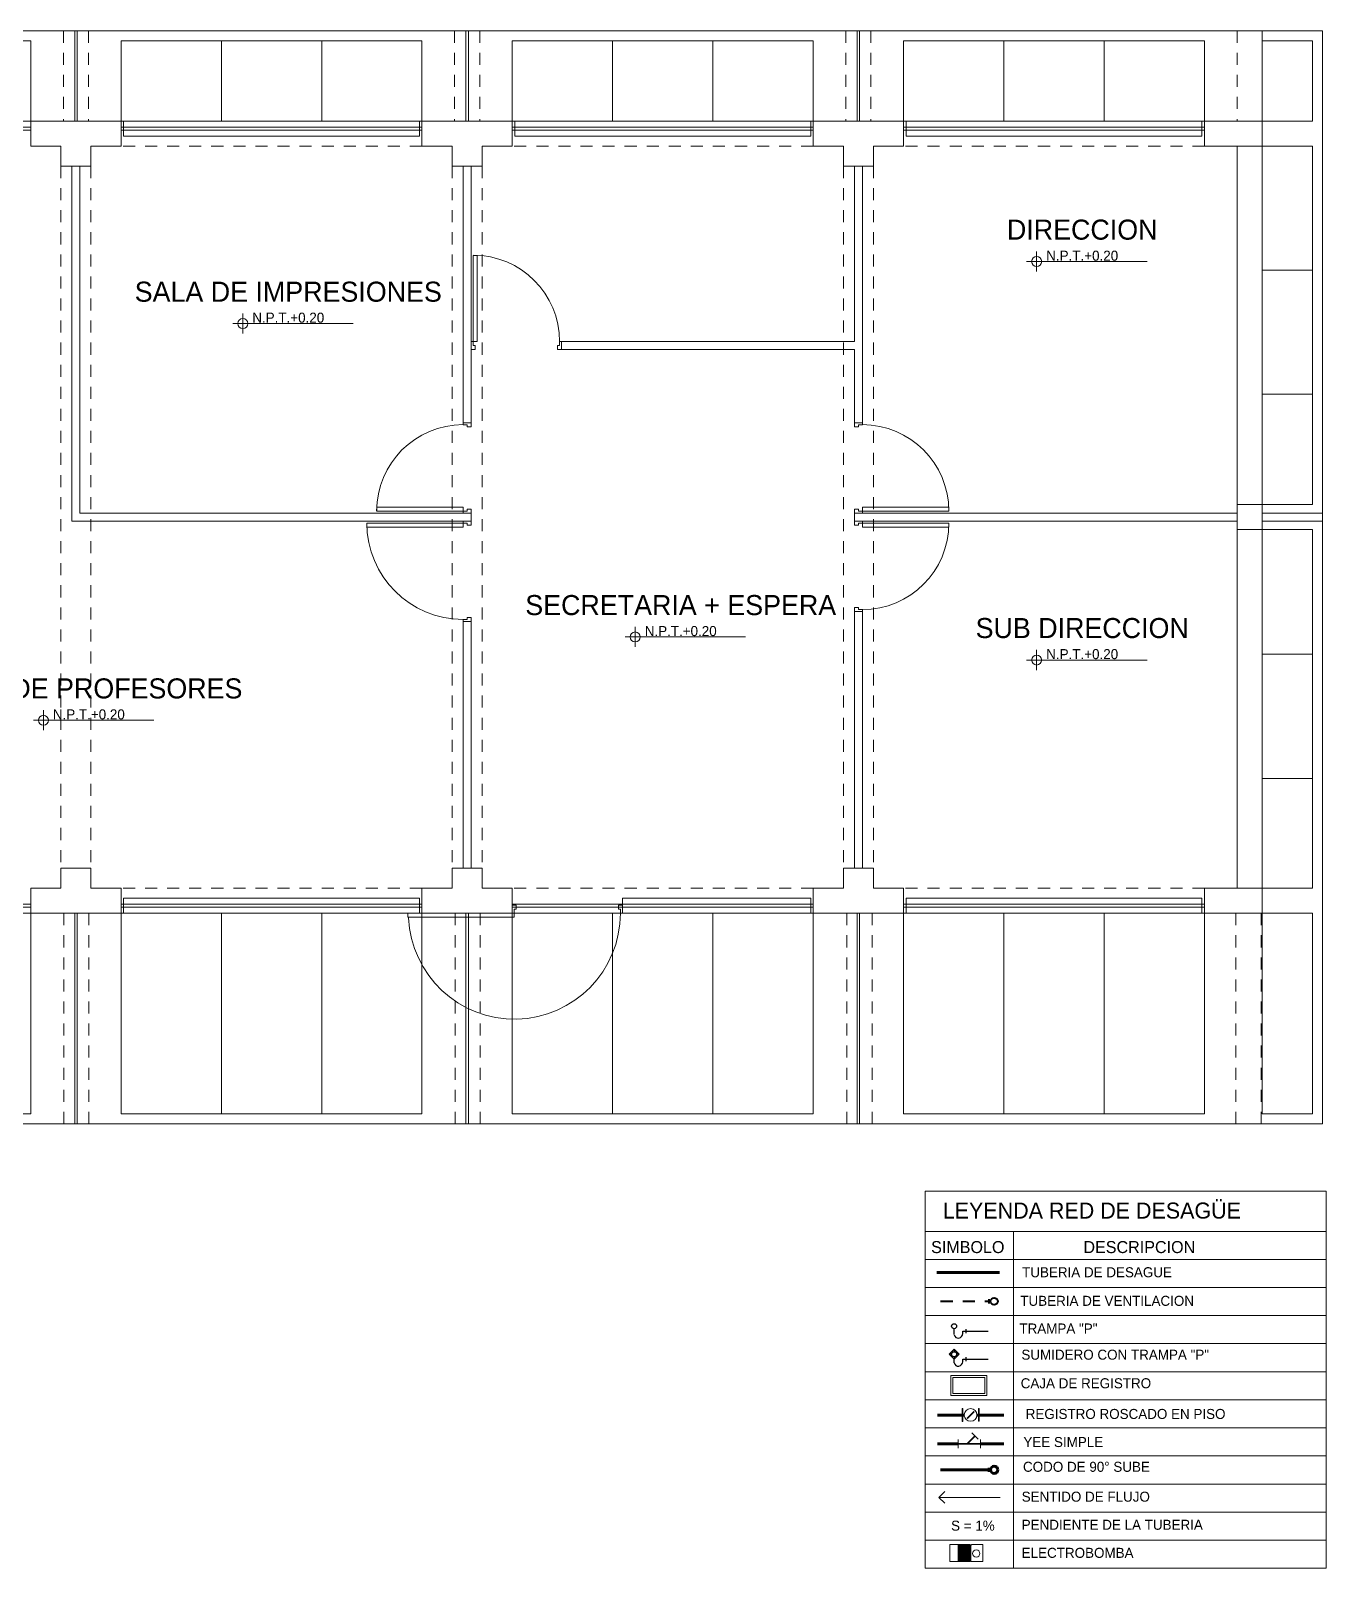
# Model space of a CAD drawing. Header units: millimetres. Extents: x 84 to 2740, y 103 to 1679.
# Drawn here: x 174.3 to 187.21, y 125 to 140.33 of the extents above; entities that cross this region are included whole.
import ezdxf
from ezdxf.enums import TextEntityAlignment as Align

# ---------------------------------------------------------------- set-up
doc = ezdxf.new("R2010")
doc.units = ezdxf.units.MM
doc.linetypes.add('ACAD_ISO02W100', pattern=[15, 12, -3])
for name, color, linetype, lineweight in [('A- ANOTACIONES', 152, 'Continuous', 5), ('accesorios', 10, 'Continuous', 9), ('INST. SANITARIAS', 252, 'Continuous', 0), ('IS- TUVERIA Ø4', 170, 'Continuous', 60), ('IS-TUVERIA Ø2', 60, 'Continuous', 30), ('Texto de agua', 152, 'Continuous', 5), ('TUBERIA 4', 182, 'Continuous', 60), ('TUBERIA VENTILAC', 40, 'ACAD_ISO02W100', 40)]:
    doc.layers.add(name, color=color, linetype=linetype, lineweight=lineweight)
doc.styles.add('ROYER', font='')
doc.styles.get('ROYER').set_extended_font_data('Bahnschrift Light')

# ---------------------------------------------------------------- blocks, each defined once
blk = doc.blocks.new('A')
at = {"layer": 'accesorios', "color": 0, "ltscale": 0.3}
for p, q in [((-772821.529, -9147333.97), (-772821.529, -9147334.07)), ((-772821.432, -9147333.896), (-772821.502, -9147333.966)), ((-772821.379, -9147334.02), (-772821.467, -9147333.931)), ((-772821.279, -9147333.97), (-772821.279, -9147334.07)), ((-772821.529, -9147334.02), (-772821.279, -9147334.02))]:
    blk.add_line(p, q, dxfattribs=at)
at = {"layer": 'accesorios', "color": 0, "ltscale": 0.3, "const_width": 0.02}
for points in [[(-772821.467, -9147333.931), (-772821.379, -9147334.02)], [(-772821.529, -9147334.02), (-772821.279, -9147334.02)]]:
    blk.add_lwpolyline(points, dxfattribs=at)
blk = doc.blocks.new('Z')
at = {"layer": 'accesorios'}
h = blk.add_hatch(color=256, dxfattribs=at)
h.paths.add_polyline_path([(-772821.192, -9147335.571), (-772821.192, -9147335.578), (-772821.336, -9147335.578), (-772821.336, -9147335.571)])
h.paths.add_polyline_path([(-772821.336, -9147335.755), (-772821.192, -9147335.755), (-772821.192, -9147335.763), (-772821.336, -9147335.763)])
for p, q in [((-772821.192, -9147335.571), (-772821.336, -9147335.571)), ((-772821.336, -9147335.571), (-772821.336, -9147335.578)), ((-772821.192, -9147335.578), (-772821.336, -9147335.578)), ((-772821.192, -9147335.571), (-772821.192, -9147335.578)), ((-772821.192, -9147335.755), (-772821.336, -9147335.755)), ((-772821.336, -9147335.755), (-772821.336, -9147335.763)), ((-772821.192, -9147335.763), (-772821.336, -9147335.763)), ((-772821.192, -9147335.755), (-772821.192, -9147335.763))]:
    blk.add_line(p, q, dxfattribs=at)
at = {"layer": 'accesorios', "const_width": 0.02}
blk.add_lwpolyline([(-772821.224, -9147335.707), (-772821.305, -9147335.625)], dxfattribs=at)
at = {"layer": 'accesorios'}
blk.add_circle((-772821.264, -9147335.666), 0.072, dxfattribs=at)
blk = doc.blocks.new('INST TEXTO')
at = {"layer": 'INST. SANITARIAS'}
h = blk.add_hatch(dxfattribs=at)
h.set_pattern_fill('ANGLE', color=256)
h.set_pattern_definition([(0, (-2586.02, -1659.2586), (0, 6.985), [5.08, -1.905]), (90, (-2586.02, -1659.2586), (-6.985, 4e-16), [5.08, -1.905])])
h.paths.add_polyline_path([(0, 0), (0, 0.05, 0.414214), (-0.05, 0)])
h.paths.add_polyline_path([(0.05, 0), (0, 0), (0, -0.05, 0.414214)])
for p, q in [((1.1, 0), (-0.1, 0)), ((0, 0.1), (0, -0.1))]:
    blk.add_line(p, q, dxfattribs=at)
blk.add_circle((0, 0), 0.05, dxfattribs=at)
at = {"layer": 'INST. SANITARIAS', "style": 'ROYER'}
for tag, height, p in [('AMBIENTE', 0.2, (0.454, 0.319)), ('N.P.T', 0.1, (0.454, 0.059)), ('PISO1', 0.1, (0.454, -0.146)), ('PISO2', 0.1, (0.454, -0.301))]:
    blk.add_attdef(tag, text='', height=height, dxfattribs=at).set_placement(p, align=Align.MIDDLE)
blk = doc.blocks.new('SANITARIAS')
at = {"layer": 'INST. SANITARIAS'}
for p, q in [((24.85, 0), (0, 0)), ((12.413, 0), (12.413, -0.9)), ((12.438, 0), (12.438, -0.9)), ((16.312, 0), (16.312, -0.9)), ((16.337, 0), (16.337, -0.9)), ((20.212, 0), (20.212, -0.9)), ((20.237, 0), (20.237, -0.9)), ((24.85, -10.9), (24.85, 0)), ((11.975, -0.1), (8.975, -0.1)), ((11.975, -0.9), (11.975, -0.1)), ((12.875, -0.9), (12.875, -0.1)), ((12.875, -0.1), (15.875, -0.1)), ((13.875, -0.1), (13.875, -0.9)), ((14.875, -0.1), (14.875, -0.9)), ((15.875, -0.1), (15.875, -0.9)), ((19.775, -0.1), (16.775, -0.1)), ((16.775, -0.1), (16.775, -0.9)), ((17.775, -0.1), (17.775, -0.9)), ((18.775, -0.1), (18.775, -0.9)), ((19.775, -0.9), (19.775, -0.1)), ((20.675, -0.9), (20.675, -0.1)), ((20.675, -0.1), (23.675, -0.1)), ((21.675, -0.1), (21.675, -0.9)), ((22.675, -0.1), (22.675, -0.9)), ((23.675, -0.1), (23.675, -0.9)), ((24.25, -0.9), (24.25, -0.1)), ((24.25, -0.1), (24.75, -0.1)), ((24.75, -0.1), (24.75, -0.9)), ((24.25, -0.9), (0.6, -0.9)), ((8.975, -0.9), (11.975, -0.9)), ((11.975, -0.9), (12.875, -0.9)), ((11.975, -1.15), (11.975, -0.9)), ((11.975, -0.9), (12.875, -0.9)), ((11.975, -1.15), (11.975, -0.9)), ((12.875, -0.9), (12.875, -1.15)), ((15.875, -0.9), (12.875, -0.9)), ((12.875, -0.9), (12.875, -1.15)), ((15.85, -0.9), (12.9, -0.9)), ((12.9, -0.9), (12.9, -1.05)), ((15.85, -1.05), (15.85, -0.9)), ((15.875, -0.9), (16.775, -0.9)), ((15.875, -1.15), (15.875, -0.9)), ((15.875, -0.9), (16.775, -0.9)), ((15.875, -1.15), (15.875, -0.9)), ((16.775, -0.9), (16.775, -1.15)), ((16.775, -0.9), (19.775, -0.9)), ((16.775, -0.9), (16.775, -1.15)), ((19.75, -0.9), (16.8, -0.9)), ((16.8, -0.9), (16.8, -1.05)), ((19.75, -1.05), (19.75, -0.9)), ((19.775, -0.9), (20.675, -0.9)), ((19.775, -1.15), (19.775, -0.9)), ((19.775, -0.9), (20.675, -0.9)), ((19.775, -1.15), (19.775, -0.9)), ((20.675, -0.9), (20.675, -1.15)), ((23.675, -0.9), (20.675, -0.9)), ((20.675, -0.9), (20.675, -1.15)), ((23.65, -0.9), (20.7, -0.9)), ((20.7, -0.9), (20.7, -1.05)), ((23.65, -1.05), (23.65, -0.9)), ((23.675, -0.9), (24.25, -0.9)), ((23.675, -1.15), (23.675, -0.9)), ((24.25, -0.9), (23.675, -0.9)), ((23.675, -0.9), (23.675, -1.15)), ((24.25, -8.8), (24.25, -0.9)), ((24.25, -0.9), (24.25, -8.8)), ((24.25, -1.15), (24.25, -0.9)), ((24.75, -0.9), (24.25, -0.9)), ((11.975, -0.96), (8.975, -0.96)), ((11.975, -0.99), (8.975, -0.99)), ((12.875, -0.96), (15.875, -0.96)), ((12.875, -0.99), (15.875, -0.99)), ((12.9, -1.05), (15.85, -1.05)), ((16.775, -0.96), (19.775, -0.96)), ((16.775, -0.99), (19.775, -0.99)), ((16.8, -1.05), (19.75, -1.05)), ((20.675, -0.96), (23.675, -0.96)), ((20.675, -0.99), (23.675, -0.99)), ((20.7, -1.05), (23.65, -1.05)), ((12.275, -1.15), (11.975, -1.15)), ((12.275, -1.15), (11.975, -1.15)), ((12.275, -1.35), (12.275, -1.15)), ((12.275, -1.35), (12.275, -1.15)), ((12.875, -1.15), (12.575, -1.15)), ((12.575, -1.15), (12.575, -1.35)), ((12.875, -1.15), (12.575, -1.15)), ((12.575, -1.15), (12.575, -1.35)), ((16.175, -1.15), (15.875, -1.15)), ((16.175, -1.15), (15.875, -1.15)), ((16.175, -1.35), (16.175, -1.15)), ((16.175, -1.35), (16.175, -1.15)), ((16.775, -1.15), (16.475, -1.15)), ((16.475, -1.15), (16.475, -1.35)), ((16.775, -1.15), (16.475, -1.15)), ((16.475, -1.15), (16.475, -1.35)), ((20.075, -1.15), (19.775, -1.15)), ((20.075, -1.15), (19.775, -1.15)), ((20.075, -1.35), (20.075, -1.15)), ((20.075, -1.35), (20.075, -1.15)), ((20.675, -1.15), (20.375, -1.15)), ((20.375, -1.15), (20.375, -1.35)), ((20.675, -1.15), (20.375, -1.15)), ((20.375, -1.15), (20.375, -1.35)), ((24, -1.15), (23.675, -1.15)), ((23.675, -1.15), (24.25, -1.15)), ((24, -8.55), (24, -1.15)), ((24.75, -1.15), (24.25, -1.15)), ((24.25, -1.15), (24.25, -4.725)), ((24.75, -4.725), (24.75, -1.15)), ((12.575, -1.35), (12.275, -1.35)), ((12.575, -1.35), (12.275, -1.35)), ((12.385, -1.35), (12.385, -4.89)), ((12.465, -4.81), (12.465, -1.35)), ((16.475, -1.35), (16.175, -1.35)), ((16.475, -1.35), (16.175, -1.35)), ((16.285, -1.35), (16.285, -3.91)), ((16.365, -3.91), (16.365, -1.35)), ((20.375, -1.35), (20.075, -1.35)), ((20.375, -1.35), (20.075, -1.35)), ((20.185, -3.1), (20.185, -1.35)), ((20.265, -1.35), (20.265, -3.91)), ((24.25, -2.386), (24.75, -2.386)), ((20.185, -3.1), (17.265, -3.1)), ((17.265, -3.1), (17.265, -3.18)), ((17.265, -3.18), (20.185, -3.18)), ((20.185, -3.91), (20.185, -3.18)), ((24.25, -3.623), (24.75, -3.623)), ((16.285, -3.91), (16.365, -3.91)), ((20.265, -3.91), (20.185, -3.91)), ((24, -4.975), (24, -4.725)), ((24, -4.725), (24.25, -4.725)), ((24.25, -4.725), (24.25, -4.975)), ((24.25, -4.725), (24.75, -4.725)), ((12.385, -4.89), (16.365, -4.89)), ((16.365, -4.81), (12.465, -4.81)), ((16.365, -4.89), (16.365, -4.81)), ((24, -4.81), (20.185, -4.81)), ((20.185, -4.81), (20.185, -4.89)), ((20.185, -4.89), (24, -4.89)), ((24.25, -4.81), (24.85, -4.81)), ((24.25, -4.89), (24.85, -4.89)), ((24.25, -4.975), (24, -4.975)), ((24.75, -4.975), (24.25, -4.975)), ((24.25, -4.975), (24.25, -8.55)), ((24.75, -8.55), (24.75, -4.975)), ((20.265, -5.79), (20.185, -5.79)), ((20.185, -5.79), (20.185, -8.222)), ((20.265, -8.35), (20.265, -5.79)), ((16.285, -8.35), (16.285, -5.89)), ((16.285, -5.89), (16.365, -5.89)), ((16.365, -5.89), (16.365, -8.222)), ((24.25, -6.217), (24.75, -6.217)), ((24.25, -7.458), (24.75, -7.458)), ((16.365, -8.222), (16.365, -8.35)), ((20.185, -8.222), (20.185, -8.35)), ((12.575, -8.35), (12.275, -8.35)), ((12.275, -8.35), (12.275, -8.55)), ((12.575, -8.35), (12.275, -8.35)), ((12.275, -8.35), (12.275, -8.55)), ((12.575, -8.55), (12.575, -8.35)), ((12.575, -8.55), (12.575, -8.35)), ((16.475, -8.35), (16.175, -8.35)), ((16.175, -8.35), (16.175, -8.55)), ((16.475, -8.35), (16.175, -8.35)), ((16.175, -8.35), (16.175, -8.55)), ((16.475, -8.55), (16.475, -8.35)), ((16.475, -8.55), (16.475, -8.35)), ((20.375, -8.35), (20.075, -8.35)), ((20.075, -8.35), (20.075, -8.55)), ((20.375, -8.35), (20.075, -8.35)), ((20.075, -8.35), (20.075, -8.55)), ((20.375, -8.55), (20.375, -8.35)), ((20.375, -8.55), (20.375, -8.35)), ((12.275, -8.55), (11.975, -8.55)), ((11.975, -8.55), (11.975, -8.8)), ((12.275, -8.55), (11.975, -8.55)), ((11.975, -8.55), (11.975, -8.8)), ((12.875, -8.55), (12.575, -8.55)), ((12.875, -8.55), (12.575, -8.55)), ((12.875, -8.8), (12.875, -8.55)), ((12.875, -8.8), (12.875, -8.55)), ((16.175, -8.55), (15.875, -8.55)), ((15.875, -8.55), (15.875, -8.8)), ((16.175, -8.55), (15.875, -8.55)), ((15.875, -8.55), (15.875, -8.8)), ((16.775, -8.55), (16.475, -8.55)), ((16.775, -8.55), (16.475, -8.55)), ((16.775, -8.8), (16.775, -8.55)), ((16.775, -8.8), (16.775, -8.55)), ((20.075, -8.55), (19.775, -8.55)), ((19.775, -8.55), (19.775, -8.8)), ((20.075, -8.55), (19.775, -8.55)), ((19.775, -8.55), (19.775, -8.8)), ((20.675, -8.55), (20.375, -8.55)), ((20.675, -8.55), (20.375, -8.55)), ((20.675, -8.8), (20.675, -8.55)), ((20.675, -8.8), (20.675, -8.55)), ((23.675, -8.8), (23.675, -8.55)), ((23.675, -8.55), (24, -8.55)), ((23.675, -8.8), (23.675, -8.55)), ((23.675, -8.55), (24.25, -8.55)), ((24.25, -8.55), (24.25, -8.8)), ((24.25, -8.55), (24.75, -8.55)), ((11.975, -8.71), (8.975, -8.71)), ((12.875, -8.71), (15.875, -8.71)), ((12.9, -8.65), (15.85, -8.65)), ((12.9, -8.8), (12.9, -8.65)), ((15.85, -8.65), (15.85, -8.8)), ((16.775, -8.71), (19.775, -8.71)), ((17.875, -8.65), (19.75, -8.65)), ((17.875, -8.8), (17.875, -8.65)), ((19.75, -8.65), (19.75, -8.8)), ((20.675, -8.71), (23.675, -8.71)), ((20.7, -8.65), (23.65, -8.65)), ((20.7, -8.8), (20.7, -8.65)), ((23.65, -8.65), (23.65, -8.8)), ((0.6, -8.8), (24.25, -8.8)), ((11.975, -8.74), (8.975, -8.74)), ((11.975, -8.8), (8.975, -8.8)), ((11.975, -10.8), (11.975, -8.8)), ((11.975, -8.8), (12.875, -8.8)), ((11.975, -8.8), (12.875, -8.8)), ((12.413, -8.8), (12.413, -10.9)), ((12.438, -8.8), (12.438, -10.9)), ((12.875, -8.74), (15.875, -8.74)), ((12.875, -10.8), (12.875, -8.8)), ((12.875, -8.8), (15.875, -8.8)), ((15.85, -8.8), (12.9, -8.8)), ((14.875, -8.8), (13.875, -8.8)), ((13.875, -8.8), (13.875, -10.8)), ((14.875, -10.8), (14.875, -8.8)), ((15.875, -8.8), (15.875, -10.8)), ((15.875, -8.8), (16.775, -8.8)), ((15.875, -8.8), (16.775, -8.8)), ((16.312, -8.8), (16.312, -10.9)), ((16.337, -8.8), (16.337, -10.9)), ((16.775, -8.74), (19.775, -8.74)), ((19.775, -8.8), (16.775, -8.8)), ((16.775, -8.8), (16.775, -10.8)), ((18.775, -8.8), (17.775, -8.8)), ((17.775, -8.8), (17.775, -10.8)), ((19.75, -8.8), (17.875, -8.8)), ((18.775, -10.8), (18.775, -8.8)), ((19.775, -10.8), (19.775, -8.8)), ((19.775, -8.8), (20.675, -8.8)), ((19.775, -8.8), (20.675, -8.8)), ((20.212, -8.8), (20.212, -10.9)), ((20.237, -8.8), (20.237, -10.9)), ((20.675, -8.74), (23.675, -8.74)), ((20.675, -10.8), (20.675, -8.8)), ((20.675, -8.8), (23.675, -8.8)), ((23.65, -8.8), (20.7, -8.8)), ((22.675, -8.8), (21.675, -8.8)), ((21.675, -8.8), (21.675, -10.8)), ((22.675, -10.8), (22.675, -8.8)), ((24.25, -8.8), (23.675, -8.8)), ((24.25, -8.8), (23.675, -8.8)), ((23.675, -8.8), (23.675, -10.8)), ((24.25, -10.8), (24.25, -8.8)), ((24.25, -8.8), (24.75, -8.8)), ((24.75, -8.8), (24.75, -10.8)), ((8.975, -10.8), (11.975, -10.8)), ((15.875, -10.8), (12.875, -10.8)), ((13.875, -10.8), (14.875, -10.8)), ((16.775, -10.8), (19.775, -10.8)), ((17.775, -10.8), (18.775, -10.8)), ((23.675, -10.8), (20.675, -10.8)), ((21.675, -10.8), (22.675, -10.8)), ((24.75, -10.8), (24.25, -10.8)), ((0, -10.9), (24.85, -10.9))]:
    blk.add_line(p, q, dxfattribs=at)
at = {"layer": 'INST. SANITARIAS', "linetype": 'ACAD_ISO02W100', "ltscale": 0.01}
for p, q in [((12.3, 0), (12.3, -0.9)), ((12.55, 0), (12.55, -0.9)), ((16.2, 0), (16.2, -0.9)), ((16.45, 0), (16.45, -0.9)), ((20.1, 0), (20.1, -0.9)), ((20.35, 0), (20.35, -0.9)), ((24, 0), (24, -0.9)), ((24.25, 0), (24.25, -0.9)), ((15.875, -1.15), (12.875, -1.15)), ((19.775, -1.15), (16.775, -1.15)), ((23.675, -1.15), (20.675, -1.15)), ((12.275, -1.35), (12.275, -8.3)), ((12.575, -1.35), (12.575, -8.3)), ((16.175, -1.35), (16.175, -8.3)), ((16.475, -1.35), (16.475, -8.3)), ((20.075, -1.35), (20.075, -8.3)), ((20.375, -1.35), (20.375, -8.3)), ((15.875, -8.55), (12.875, -8.55)), ((19.775, -8.55), (16.775, -8.55)), ((23.675, -8.55), (20.675, -8.55)), ((12.305, -10.9), (12.305, -8.8)), ((12.555, -8.8), (12.555, -10.9)), ((16.206, -8.8), (16.206, -10.9)), ((16.456, -10.9), (16.456, -8.8)), ((20.111, -10.9), (20.111, -8.8)), ((20.361, -8.8), (20.361, -10.9)), ((23.989, -8.8), (23.989, -10.9)), ((24.239, -10.9), (24.239, -8.8))]:
    blk.add_line(p, q, dxfattribs=at)
at = {"layer": 'INST. SANITARIAS'}
for points in [[(16.385, -3.1), (16.385, -2.24), (16.425, -2.24), (16.425, -3.1)], [(16.405, -3.14), (16.405, -3.18), (16.365, -3.18), (16.365, -3.1), (16.385, -3.1), (16.385, -3.14)], [(17.225, -3.14), (17.225, -3.18), (17.265, -3.18), (17.265, -3.1), (17.245, -3.1), (17.245, -3.14)], [(16.325, -3.95), (16.365, -3.95), (16.365, -3.91), (16.285, -3.91), (16.285, -3.93), (16.325, -3.93)], [(20.225, -3.95), (20.185, -3.95), (20.185, -3.91), (20.265, -3.91), (20.265, -3.93), (20.225, -3.93)], [(16.285, -4.79), (15.425, -4.79), (15.425, -4.75), (16.285, -4.75)], [(20.265, -4.79), (21.125, -4.79), (21.125, -4.75), (20.265, -4.75)], [(16.325, -4.77), (16.365, -4.77), (16.365, -4.81), (16.285, -4.81), (16.285, -4.79), (16.325, -4.79)], [(16.325, -4.93), (16.365, -4.93), (16.365, -4.89), (16.285, -4.89), (16.285, -4.91), (16.325, -4.91)], [(20.225, -4.77), (20.185, -4.77), (20.185, -4.81), (20.265, -4.81), (20.265, -4.79), (20.225, -4.79)], [(20.225, -4.93), (20.185, -4.93), (20.185, -4.89), (20.265, -4.89), (20.265, -4.91), (20.225, -4.91)], [(16.285, -4.91), (15.325, -4.91), (15.325, -4.95), (16.285, -4.95)], [(20.265, -4.91), (21.125, -4.91), (21.125, -4.95), (20.265, -4.95)], [(20.225, -5.75), (20.185, -5.75), (20.185, -5.79), (20.265, -5.79), (20.265, -5.77), (20.225, -5.77)], [(16.325, -5.85), (16.365, -5.85), (16.365, -5.89), (16.285, -5.89), (16.285, -5.87), (16.325, -5.87)], [(16.815, -8.76), (16.815, -8.72), (16.775, -8.72), (16.775, -8.8), (16.795, -8.8), (16.795, -8.76)], [(17.835, -8.76), (17.835, -8.72), (17.875, -8.72), (17.875, -8.8), (17.855, -8.8), (17.855, -8.76)], [(16.795, -8.8), (15.735, -8.8), (15.735, -8.84), (16.795, -8.84)]]:
    blk.add_lwpolyline(points, close=True, dxfattribs=at)
for centre, radius, start, end in [((16.385, -3.1), 0.862, 0, 90), ((16.285, -4.79), 0.862, 90, 180), ((20.265, -4.79), 0.862, 0, 90), ((16.285, -4.91), 0.96, 180, 270), ((20.265, -4.91), 0.862, 270, 0), ((16.797, -8.8), 1.056, 182.4146, 359.9739)]:
    blk.add_arc(centre, radius, start, end, dxfattribs=at)
at = {"layer": 'IS- TUVERIA Ø4'}
ref = blk.add_blockref('INST TEXTO', (22.002, -2.301), dxfattribs=at)
ref.add_attrib('AMBIENTE', 'DIRECCION', dxfattribs={"layer": 'INST. SANITARIAS', "height": 0.2, "style": 'ROYER'}).set_placement((22.456, -1.983), align=Align.MIDDLE)
ref.add_attrib('N.P.T', 'N.P.T.+0.20', dxfattribs={"layer": 'INST. SANITARIAS', "height": 0.1, "style": 'ROYER'}).set_placement((22.456, -2.243), align=Align.MIDDLE)
ref = blk.add_blockref('INST TEXTO', (14.089, -2.92), dxfattribs=at)
ref.add_attrib('AMBIENTE', 'SALA DE IMPRESIONES', dxfattribs={"layer": 'INST. SANITARIAS', "height": 0.2, "style": 'ROYER'}).set_placement((14.542, -2.602), align=Align.MIDDLE)
ref.add_attrib('N.P.T', 'N.P.T.+0.20', dxfattribs={"layer": 'INST. SANITARIAS', "height": 0.1, "style": 'ROYER'}).set_placement((14.542, -2.861), align=Align.MIDDLE)
ref = blk.add_blockref('INST TEXTO', (18, -6.045), dxfattribs=at)
ref.add_attrib('AMBIENTE', 'SECRETARIA + ESPERA', dxfattribs={"layer": 'INST. SANITARIAS', "height": 0.2, "style": 'ROYER'}).set_placement((18.454, -5.727), align=Align.MIDDLE)
ref.add_attrib('N.P.T', 'N.P.T.+0.20', dxfattribs={"layer": 'INST. SANITARIAS', "height": 0.1, "style": 'ROYER'}).set_placement((18.454, -5.986), align=Align.MIDDLE)
ref = blk.add_blockref('INST TEXTO', (22.002, -6.275), dxfattribs=at)
ref.add_attrib('AMBIENTE', 'SUB DIRECCION', dxfattribs={"layer": 'INST. SANITARIAS', "height": 0.2, "style": 'ROYER'}).set_placement((22.456, -5.956), align=Align.MIDDLE)
ref.add_attrib('N.P.T', 'N.P.T.+0.20', dxfattribs={"layer": 'INST. SANITARIAS', "height": 0.1, "style": 'ROYER'}).set_placement((22.456, -6.216), align=Align.MIDDLE)
ref = blk.add_blockref('INST TEXTO', (12.101, -6.876), dxfattribs=at)
ref.add_attrib('AMBIENTE', 'SALA DE PROFESORES', dxfattribs={"layer": 'INST. SANITARIAS', "height": 0.2, "style": 'ROYER'}).set_placement((12.554, -6.558), align=Align.MIDDLE)
ref.add_attrib('N.P.T', 'N.P.T.+0.20', dxfattribs={"layer": 'INST. SANITARIAS', "height": 0.1, "style": 'ROYER'}).set_placement((12.554, -6.817), align=Align.MIDDLE)

msp = doc.modelspace()

# ---------------------------------------------------------------- hatches: boundary and pattern name
at = {"layer": 'Texto de agua'}
h = msp.add_hatch(dxfattribs=at)
h.set_pattern_fill('ANSI31', color=256, scale=0.08, angle=315, style=0)
h.set_pattern_definition([(180, (280.567979, -56.741113), (0, 0.01), [])])
h.paths.add_polyline_path([(183.671, 125.22, 0.407222), (183.66, 125.231), (183.547, 125.231), (183.547, 125.061), (183.66, 125.061, 0.316502), (183.671, 125.069)])

# ---------------------------------------------------------------- linework, layer by layer
at = {"layer": 'A- ANOTACIONES'}
msp.add_lwpolyline([(183.965, 125.702), (183.353, 125.702), (183.412, 125.76), (183.353, 125.702), (183.412, 125.643)], dxfattribs=at)
at = {"layer": 'accesorios', "ltscale": 0.05}
msp.add_lwpolyline([(183.472, 126.719), (183.832, 126.719), (183.832, 126.919), (183.472, 126.919)], close=True, dxfattribs=at)
at = {"layer": 'accesorios'}
msp.add_lwpolyline([(183.492, 126.739), (183.812, 126.739), (183.812, 126.899), (183.492, 126.899)], close=True, dxfattribs=at)
at = {"layer": 'INST. SANITARIAS'}
for p, q in [((183.215, 128.355), (187.215, 128.355)), ((184.096, 128.355), (184.096, 124.995)), ((187.215, 128.075), (183.215, 128.075)), ((187.215, 127.795), (183.215, 127.795)), ((187.215, 127.515), (183.215, 127.515)), ((187.215, 127.235), (183.215, 127.235)), ((187.215, 126.955), (183.215, 126.955)), ((187.215, 126.675), (183.215, 126.675)), ((187.215, 126.395), (183.215, 126.395)), ((187.215, 126.115), (183.215, 126.115)), ((187.215, 125.835), (183.215, 125.835)), ((187.215, 125.555), (183.215, 125.555)), ((187.215, 125.275), (183.215, 125.275))]:
    msp.add_line(p, q, dxfattribs=at)
msp.add_lwpolyline([(187.215, 124.995), (183.215, 124.995), (183.215, 128.755), (187.215, 128.755)], close=True, dxfattribs=at)
at = {"layer": 'IS- TUVERIA Ø4'}
for p, q in [((183.606, 126.523), (183.338, 126.523)), ((183.732, 126.523), (184.001, 126.523)), ((183.547, 126.236), (183.338, 126.236)), ((183.767, 126.236), (184.001, 126.236)), ((183.371, 125.977), (183.869, 125.977)), ((183.853, 125.957), (183.853, 125.997))]:
    msp.add_line(p, q, dxfattribs=at)
msp.add_circle((183.905, 125.977), 0.036, dxfattribs=at)
at = {"layer": 'IS-TUVERIA Ø2'}
for p, q in [((183.505, 127.325), (183.505, 127.384)), ((183.591, 127.333), (183.591, 127.36)), ((183.591, 127.36), (183.626, 127.36)), ((183.626, 127.36), (183.843, 127.36)), ((183.48, 127.129), (183.455, 127.129)), ((183.505, 127.179), (183.505, 127.154)), ((183.505, 127.104), (183.505, 127.08)), ((183.554, 127.129), (183.53, 127.129)), ((183.505, 127.045), (183.505, 127.08)), ((183.591, 127.053), (183.591, 127.08)), ((183.591, 127.08), (183.626, 127.08)), ((183.626, 127.08), (183.843, 127.08))]:
    msp.add_line(p, q, dxfattribs=at)
at = {"layer": 'IS-TUVERIA Ø2', "ltscale": 0.05}
for p, q in [((183.626, 127.34), (183.626, 127.38)), ((183.626, 127.06), (183.626, 127.1))]:
    msp.add_line(p, q, dxfattribs=at)
msp.add_lwpolyline([(183.455, 127.129), (183.505, 127.08), (183.554, 127.129), (183.505, 127.179)], close=True, dxfattribs=at)
at = {"layer": 'IS-TUVERIA Ø2'}
for centre in [(183.505, 127.409), (183.505, 127.129)]:
    msp.add_circle(centre, 0.025, dxfattribs=at)
for centre in [(183.547, 127.334), (183.547, 127.054)]:
    msp.add_arc(centre, 0.0439, 192.8982, 1.693, dxfattribs=at)
at = {"layer": 'Texto de agua'}
for points in [[(183.661, 125.061), (183.461, 125.061), (183.461, 125.231), (183.661, 125.231)], [(183.682, 125.231), (183.791, 125.231), (183.791, 125.061), (183.682, 125.061)]]:
    msp.add_lwpolyline(points, dxfattribs=at)
msp.add_lwpolyline([(183.547, 125.061), (183.547, 125.231), (183.66, 125.231, -0.407222), (183.671, 125.22), (183.671, 125.069, -0.316502), (183.66, 125.061), (183.547, 125.061)], format="xyb", dxfattribs=at)
at = {"layer": 'Texto de agua', "ltscale": 0.5}
msp.add_circle((183.726, 125.142), 0.036, dxfattribs=at)
at = {"layer": 'Texto de agua'}
for centre, start, end in [((183.682, 125.22), 88.705, 179.924), ((183.682, 125.072), 180.076, 271.295)]:
    msp.add_arc(centre, 0.0108, start, end, dxfattribs=at)
at = {"layer": 'TUBERIA 4'}
msp.add_line((183.334, 127.943), (183.957, 127.943), dxfattribs=at)
at = {"layer": 'TUBERIA VENTILAC', "ltscale": 0.01}
msp.add_line((183.371, 127.657), (183.869, 127.657), dxfattribs=at)
at = {"layer": 'TUBERIA VENTILAC', "linetype": 'Continuous', "ltscale": 0.01}
msp.add_line((183.853, 127.637), (183.853, 127.677), dxfattribs=at)
msp.add_circle((183.905, 127.657), 0.036, dxfattribs=at)

# ---------------------------------------------------------------- block references
at = {"layer": 'accesorios', "color": 1, "zscale": 0.8803991720416147}
for name, p, xscale, yscale, rotation in [('Z', (-8057117.891, 631453.145), 0.8803991720416147, 0.8803991720416147, 90.34898554051766), ('A', (-679785.955, 8053467.151), -0.8803991720416149, 0.8803991720416148, 359.9969997085553)]:
    msp.add_blockref(name, p, dxfattribs=dict(at, xscale=xscale, yscale=yscale, rotation=rotation))
at = {"layer": 'IS- TUVERIA Ø4'}
msp.add_blockref('SANITARIAS', (162.326, 140.327), dxfattribs=at)

# ---------------------------------------------------------------- texts
at = {"layer": 'INST. SANITARIAS', "style": 'ROYER'}
for s, height, p in [('LEYENDA RED DE DESAGÜE', 0.16, (183.392, 128.482)), ('SIMBOLO', 0.12, (183.276, 128.138)), ('DESCRIPCION', 0.12, (184.794, 128.138)), ('TUBERIA DE DESAGUE ', 0.1, (184.183, 127.897)), ('TUBERIA DE VENTILACION ', 0.1, (184.165, 127.612)), ('TRAMPA "P" ', 0.1, (184.156, 127.336)), ('SUMIDERO CON TRAMPA "P"', 0.1, (184.176, 127.075)), ('CAJA DE REGISTRO', 0.1, (184.169, 126.79)), ('REGISTRO ROSCADO EN PISO', 0.1, (184.219, 126.484)), ('YEE SIMPLE', 0.1, (184.196, 126.204)), ('CODO DE 90° SUBE', 0.1, (184.192, 125.957)), ('SENTIDO DE FLUJO ', 0.1, (184.179, 125.659)), ('S = 1%', 0.1, (183.475, 125.37)), ('PENDIENTE DE LA TUBERIA', 0.1, (184.179, 125.379)), ('ELECTROBOMBA', 0.1, (184.179, 125.099))]:
    msp.add_text(s, height=height, dxfattribs=at).set_placement(p)

doc.saveas('drawing.dxf')
